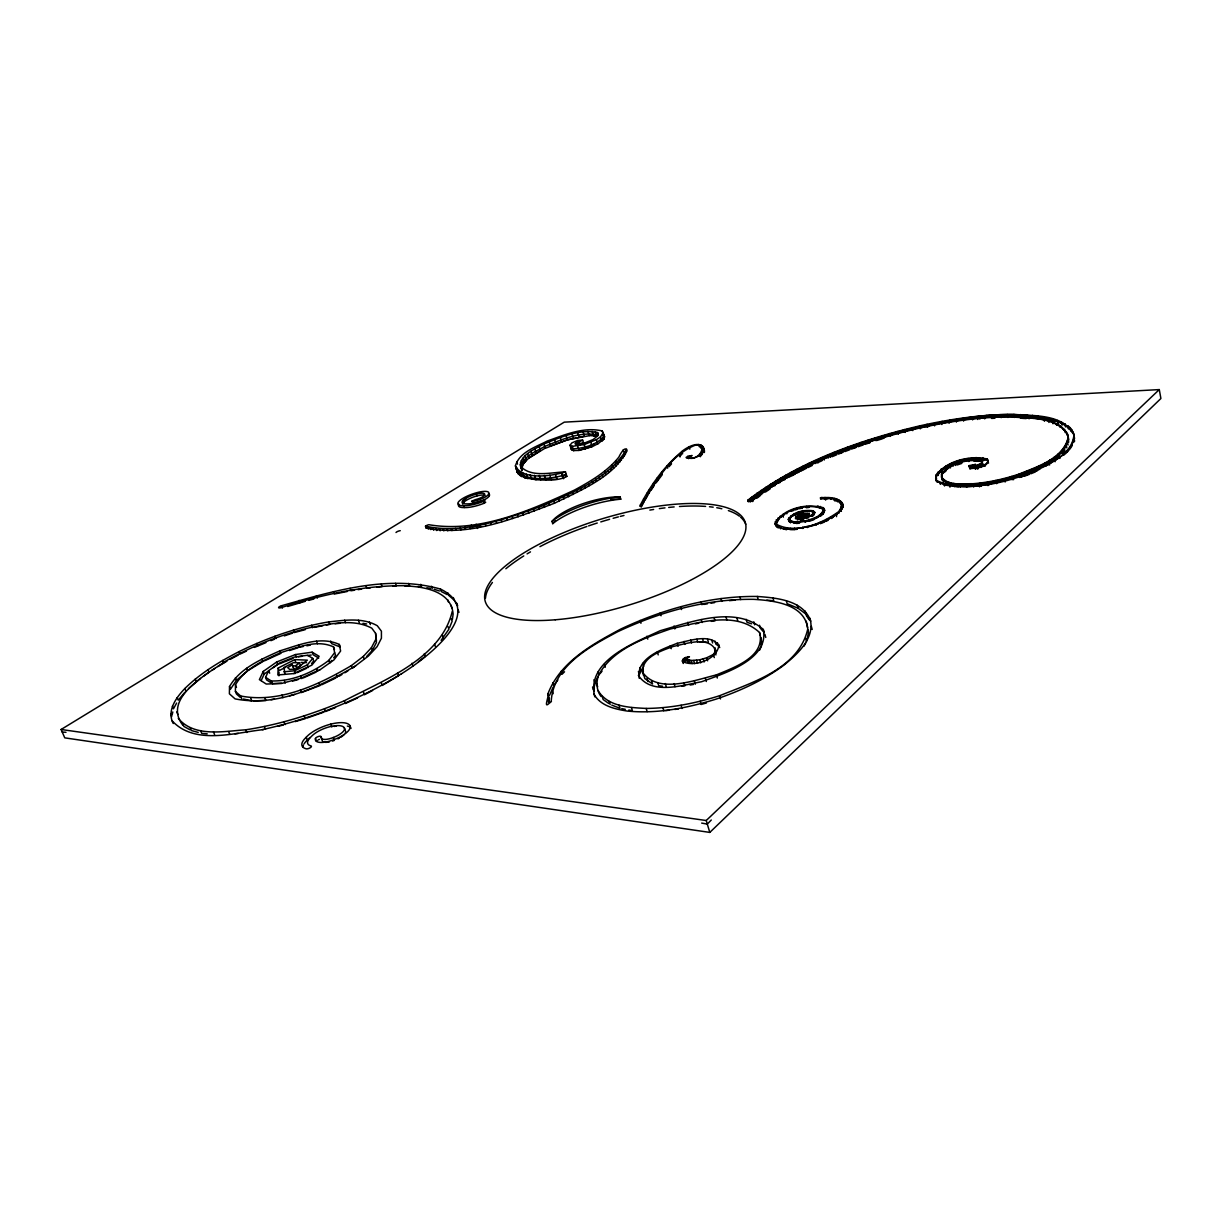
<?xml version="1.0" encoding="UTF-8"?>
<svg xmlns="http://www.w3.org/2000/svg" width="1222" height="1222" viewBox="0 0 1222 1222"><rect width="100%" height="100%" fill="white"/><g stroke="black" fill="none" stroke-linecap="round" stroke-linejoin="round"><path stroke-width="1.5" d="M1068.15 436.88C1064.744 459.38 1037.096 466.896 1019.056 474.64C1001.948 480.277 984.107 484.095 966.052 484.538C957.941 483.927 946.47 485.317 941.551 477.39L941.643 474.946C950.12 463.123 968.023 458.555 981.831 461.32M1068.685 442.242L1068.059 436.376M240.383 697.457L236.457 693.989L235.418 691.392L235.464 684.824C245.042 668.098 264.013 660.186 280.8 652.609C297.404 647.629 316.574 639.06 333.514 646.881L334.477 649.462M376.452 640.817L375.566 633.271L371.763 628.154C352.73 618.133 330.062 624.137 310.067 627.634C280.632 634.722 252.236 645.98 225.933 660.949C208.076 673.566 161.93 697.854 182.735 725.058M643.383 675.17C638.724 657.879 661.194 650.822 673.551 646.377C686.016 643.857 709.127 635.364 715.848 650.73L714.442 648.867M366.585 656.581L372.359 650.348L376.437 642.482L375.566 633.271M639.274 678.378C635.577 658.184 662.232 649.157 677.202 643.307C689.712 640.771 712.9 632.217 719.727 647.599M330.704 641.076L331.636 643.627L340.235 647.018L339.288 644.437C320.195 635.669 298.642 645.216 279.93 650.837C261.279 659.254 240.215 668.022 229.507 686.55L229.385 693.806L235.082 698.877C277.302 707.202 319.981 686.871 355.633 665.914M942.162 480.093L941.536 474.442C950.013 462.619 967.9 458.051 981.709 460.816L982.366 462.955L980.411 464.757L975.049 466.101L974.178 465.017L975.385 464.436L976.103 467.644M941.872 475.938L941.78 478.398C948.623 487.853 963.089 484.997 973.292 485.271C988.949 484.049 1004.392 480.628 1019.285 475.679C1037.31 467.934 1064.973 460.404 1068.364 437.888C1063.766 418.947 1038.654 419.054 1023.058 416.901C995.762 415.312 968.42 418.382 941.566 423.102L941.887 424.508M284.863 674.391L284.054 667.426L293.494 662.63L299.497 662.904L300.49 665.501L297.358 667.991L296.366 665.41L299.497 662.904M278.921 675.842L279.09 672.344M294.074 668.892L292.272 664.829L287.689 667.624L289.706 669.442L296.427 668.892L307.348 660.155L294.792 659.605L278.188 668.022L277.837 674.987L295.541 673.398L294.548 670.786L283.871 671.795M935.777 478.734L935.792 475.389C946.897 460.557 969.794 455.18 987.315 459.044C990.691 467.186 975.278 468.362 970.054 468.561L969.138 465.628L975.385 464.436M974.178 465.826L975.507 464.94L969.26 466.132M627.192 451.071C625.42 444.38 619.676 455.18 618.912 457.043C607.197 471.631 590.623 481.254 574.432 490.083C529.584 510.659 479.07 533.174 428.891 524.712A2.994 0.84 -18.5 0 0 425.5 526.178L426.142 528.087C469.767 537.008 514.172 518.327 554.498 503.22C579.579 490.801 615.598 476.244 626.153 450.781M594.793 696.846C585.43 660.735 634.905 642.696 660.247 630.689C691.331 621.815 735.644 605.104 763.276 629.452C769.6 659.788 723.225 673.719 701.581 681.739C682.243 685.252 651.372 695.364 638.342 675.323M807.635 627.558C803.694 603.775 773.358 600.582 753.837 599.345C706.606 598.704 660.002 611.794 617.522 631.805C589.875 646.621 553.337 665.853 551.229 701.184C552.176 701.229 549.426 703.062 548.999 703.49C543.179 709.02 549.35 695.99 547.914 693.867C560.058 662.019 592.258 644.254 620.776 629.055C663.347 609.014 710.028 595.862 757.335 596.458C776.398 597.909 803.465 600.033 810.721 621.219M642.451 672.131C658.123 694.402 694.982 680.074 716.398 674.895C733.674 667.563 765.904 656.825 759.534 632.522C735.934 610.496 698.297 622.701 670.42 628.979C639.702 639.58 600.369 653.816 593.495 690.033L592.533 687.008M761.642 644.101L761.123 637.426M548.388 702.161L548.892 696.861L547.914 693.867M549.014 701.779L549.35 698.236M316.513 741.387L315.429 738.531A3.04 1.1 -21.3 0 1 318.377 736.515A3.04 1.1 -21.3 0 1 321.111 736.744L321.035 737.599A10.723 3.91 -21.1 0 0 331.422 738.18L335.195 736.729A12.968 4.735 -21.1 0 0 344.558 728.495L343.917 727.289A19.43 7.088 -21.2 0 0 329.741 726.739A18.162 6.614 -21.2 0 0 312.221 735.629L309.899 738.012A20.056 7.317 -21.2 0 0 309.869 745.542L311.045 745.924A3.07 1.115 -21.5 0 1 310.037 747.864A3.07 1.115 -21.5 0 1 306.157 748.811A26.12 9.532 -21.2 0 1 306.233 737.248A24.211 8.814 -21.2 0 1 330.765 724.142A25.494 9.287 -21.2 0 1 349.935 725.624L351.004 728.48M704.437 450.765C702.131 438.408 686.214 447.267 680.898 452.308C663.577 467.033 650.089 486.005 639.763 506.168C640.679 506.58 642.298 505.755 642.237 504.396C655.679 482.033 670.328 454.584 696.066 444.884C709.02 445.633 697.136 461.748 688.444 457.776L687.803 457.181L692.11 455.516L687.925 456.295L686.077 457.456L686.84 458.174C693.21 458.983 703.719 456.31 703.796 448.443M843.119 505.939L842.92 507.558L842.905 505.114L843.119 505.939C841.042 496.544 827.722 497.247 820.329 497.812C827.477 498.591 838.155 497.278 842.813 504.457L842.6 503.617M841.378 506.962L841.561 505.419L840.919 509.452L838.155 512.95L841.378 506.962L841.591 507.802M408.759 583.383L409.614 585.827C365.79 584.513 322.577 594.595 281.045 607.655A2.841 0.825 -20.2 0 1 278.601 607.502A2.841 0.825 -20.2 0 1 281.503 605.73C332.399 591.356 387.802 574.172 440.455 589.05C488.54 612.604 424.126 659.651 401.412 673.811M788.282 519.304L790.603 522.649L788.282 519.304C793.215 511.651 804.611 509.574 813.165 510.781L814.83 512.751L812.706 516.188L812.493 515.348L800.609 519.197L795.476 517.975L798.745 514.508L802.869 513.103L809.346 513.377L809.01 515.852L805.634 517.563L809.346 513.377M814.616 511.911L811.622 516.142L813.256 512.293L811.988 511.285C803.694 510.063 793.017 512.583 788.496 520.144M452.384 619.508L453.118 614.131C451.269 590.868 423.576 586.545 404.818 585.918M178.275 718.368C194.313 737.614 223.84 731.23 245.79 729.794C279.792 724.631 312.801 714.152 344.405 700.741C383.219 680.318 440.867 658.887 452.216 611.535M521.534 468.897L522.711 464.91L526.27 460.251M520.144 464.513L522.176 470.363C514.829 456.936 534.976 449.131 543.927 443.998C560.654 437.308 579.35 428.723 597.619 432.557L598.138 435.506L593.128 439.538L584.177 443.174L574.966 443.769L582.665 440.119L583.979 444.487M517.135 468.209L516.814 470.271L515.409 465.888C519.365 452.171 535.648 447.084 547.105 441.096C564.411 434.956 583.566 426.524 602.11 430.923L604.585 436.834L603.408 435.276M776.474 523.826L777.391 519.808L778.888 518.082L779.101 518.922M791.551 521.305L791.764 522.145L790.038 520.328L794.01 521.886L805.069 520.984L805.283 521.825C811.729 519.808 820.726 518.113 823.384 511.086L822.757 508.887C807.467 502.654 783.271 509.33 775.145 524.146C781.698 508.276 808.857 502.181 824.071 508.505L824.743 510.781L824.514 509.941C819.733 519.655 806.337 521.382 796.561 522.588L796.79 523.428L799.509 523.215M718.857 644.559C718.383 659.086 693.882 667.945 682.334 661.331L683.495 658.719L688.108 656.688L689.452 656.825L686.321 658.169L686.779 658.963L691.24 660.506L699.809 659.788L706.728 657.757L713.953 654.167L713.083 654.885L715.038 651.891L714.977 647.675M601.087 696.54C596.764 690.995 596.03 683.19 598.123 676.606M809.911 618.149C815.639 637.945 797.523 654.014 783.806 665.242C763.276 680.394 739.86 691.117 715.741 699.228C687.207 708.057 657.161 714.03 627.192 711.051C614.819 709.066 600.139 705.919 593.816 693.791M172.103 715.069L172.791 711.937M806.932 639.748L808.49 632.507L806.245 621.188M173.264 723.531C166.482 710.776 176.243 697.502 184.873 688.505C200.576 673.062 219.609 661.606 239.1 651.601C267.496 637.731 297.633 627.085 328.871 621.891C344.879 620.18 362.629 617.37 377.293 625.74L381.417 631.194L381.417 638.251L377.094 646.667L368.402 656.046L352.41 668.235L351.432 665.578L363.301 656.428L371.412 647.721L375.505 639.885M598.062 690.506C607.639 706.805 629.361 707.538 646.178 708.424C671.153 708.225 695.807 703.2 719.575 695.73C752.584 682.319 798.424 668.648 807.666 629.422M987.636 460.557C970.131 456.661 947.218 462.038 936.144 476.886L936.006 479.742L937.442 482.262L937.091 480.735C965.991 494.146 1000.329 481.667 1029.092 472.792C1045.895 464.834 1071.557 456.661 1073.939 435.215M941.429 476.886C948.287 486.325 962.737 483.454 972.956 483.729C988.613 482.491 1004.056 479.07 1018.949 474.121C1037.004 466.697 1061.276 459.487 1068.043 439.003M603.271 432.466L600.476 436.957L601.789 441.356L604.08 438.897L604.523 436.666L603.363 435.108M805.069 520.984C811.5 518.968 820.497 517.273 823.17 510.246L823.872 512.95M807.956 513.805L805.267 517.15L807.742 515.883L807.956 513.805L802.854 513.607L797.294 516.234L796.836 517.593L801.388 519.457L797.065 518.433L797.508 517.059M796.026 516.326L795.69 518.815L795.476 517.975M642.68 663.439L643.597 666.448L639.32 674.559L638.403 671.535M836.062 514.768L840.843 510.2L842.722 506.718M449.559 627.619L452.14 621.295L451.254 618.683M549.595 695.257L553.031 687.283M522.649 464.742L521.855 470.669M759.61 650.135L761.474 645.919L760.619 642.818M281.518 683.251L272.323 683.587L266.595 679.936L265.586 677.339L268.687 670.634L279.563 662.981L294.441 657.069L307.486 655.236L312.756 658.383L313.718 660.965L311.564 663.592M425.5 526.178C465.506 534.854 506.443 518.25 543.897 505.389C573.851 491.794 608.968 478.749 626.642 449.192M261.172 680.578L264.227 673.994L268.718 670.832M293.723 673.505L311.824 665.165L319.141 656.29L312.145 652.181L295.419 654.549L276.722 661.973L263.234 671.428L259.385 679.631L266.243 684.045L281.595 683.465L301.147 678.179L319.965 669.641M472.303 502.929L473.556 503.342A12.159 3.376 -18 0 0 478.917 501.982M803.45 516.387L803.587 515.104L801.983 516.096L806.474 515.088L806.688 515.913L805.604 514.768L801.464 515.653L801.235 514.813L805.374 513.943L806.474 515.088M803.954 646.239L805.68 643.123M176.64 703.047L173.463 708.791L172.394 706.209M935.915 475.893C947.004 461.045 969.917 455.669 987.422 459.548L988.522 463.138M645.063 499.92L646.682 497.155M1044.825 462.909L1045.497 466.208C1056.862 459.197 1073.756 451.193 1074.031 435.719M441.111 640.328L448.902 629.193L448 626.55M651.265 489.915L654.152 485.562L653.465 483.179M246.554 668.312L247.547 670.847L236.426 680.348L230.53 689.132L229.507 686.55M974.896 468.225L974.071 465.17M656.092 482.873L662.232 474.701L661.545 472.349M554.757 684.274L557.858 679.997M331.712 660.415L329.757 663.011L328.794 660.384L334.629 652.655L333.514 646.881M333.652 657.833L335.592 655.252L334.629 652.655M820.405 515.272L820.619 516.112L822.895 514.248L824.056 511.606M570.002 445.22L572.37 446.336L573.714 450.735L571.346 449.589L570.002 445.22L571.896 442.883L577.701 440.439L582.665 440.119M599.956 673.75L602.064 671.168M294.548 670.786L307.333 664.905L312.756 658.383M184.812 692.339L178.229 700.175L177.19 697.625M1065.233 454.019L1070.258 448.611L1072.274 445.465L1071.969 443.922M1063.155 452.843L1064.866 450.826L1064.209 447.558M668.938 466.789L671.489 463.993L670.817 461.656M540.43 450.551L528.989 457.883L524.223 462.726L522.833 458.372M604.035 438.729L597.741 444.044L596.412 439.63L600.476 436.957M711.296 820.008L707.294 824.102L701.672 823.093M564.533 671.779L562.013 674.3L561.051 671.367M709.799 832.411L1160.9 398.509L1159.281 389.589L564.243 422.155L61.1 729.488L64.766 737.859L709.799 832.411L706.224 820.512L1159.281 389.589M944.346 472.395L946.286 470.577L945.935 469.08M970.054 468.561C975.232 467.339 984.016 467.308 988.201 461.626M974.163 465.429L977.081 465.445L982.259 462.451L982.962 465.658M188.494 688.689L200.484 678.47M779.239 526.636L779.468 527.476L776.642 524.391C795.659 534.365 821.444 523.917 837.941 512.11M804.565 515.455L804.351 514.63L801.999 515.119L799.417 517.41L801.235 514.813M679.508 456.341L681.555 454.615M418.428 661.682L425.302 656.29L424.355 653.571M1073.39 433.092C1061.124 413.907 1033.949 415.984 1013.954 414.411C982.152 414.319 950.517 419.054 919.54 425.913C858.852 440.302 798.165 461.794 748.139 499.951A2.75 0.886 -15.2 0 0 748.949 501.005A2.75 0.886 -15.2 0 0 752.63 499.844C803.496 460.908 865.573 439.844 927.376 425.668M750.323 501.906L753.058 499.783L752.233 496.774M748.231 501.662A2.75 0.886 -15.2 0 1 748.521 501.371C796.408 464.681 854.346 443.586 912.376 429.044M760.084 495.796L757.09 498.087L756.708 496.667M755.364 498.011L757.686 496.224L756.876 493.23M203.31 676.362L208.962 672.161L207.969 669.656M545.211 448.138L529.034 458.051L527.675 453.713M824.942 521.214L837.009 513.912L837.223 514.768M273.209 667.686L277.7 664.524L276.722 661.973M319.232 670.328L333.942 659.926L340.617 651.02L339.288 644.437M265.586 677.339L271.315 680.975C292.134 681.448 312.42 672.879 328.794 660.384M531.616 479.146C543.026 479.146 556.728 482.155 566.825 476.275M796.24 517.166L801.708 514.401M515.409 465.888C522.649 480.72 552.924 475.923 565.481 471.891L566.886 476.458L565.435 476.458M782.844 515.317L780.094 517.15L779.88 516.326M211.91 670.298L214.858 668.449M217.806 666.601L226.971 661.133M774.977 484.92L771.25 487.227L770.456 484.248M831.357 517.654L834.397 515.791L831.586 518.51L831.357 517.654C817.61 524.986 801.953 529.263 786.326 528.897L786.54 529.737L780.293 527.98L780.522 528.821M249.074 669.916L262.867 661.545L261.89 659.025M235.418 691.392L240.658 695.99C279.487 703.505 318.652 684.809 351.432 665.578M338.876 676.362L341.885 674.559M344.894 672.742L347.903 670.939M401.549 673.673C358.794 700.099 311.381 718.857 262.318 729.626M802.243 511.117L802.457 511.942L791.276 516.585L791.046 515.76M777.513 483.393L785.379 478.841M581.03 443.968L583.413 442.608M789.458 476.58L786.708 478.077L785.929 475.114M791.26 476.168L795.278 473.983L794.911 472.593M230.24 659.361L238.427 654.961M801.174 518.617L811.408 515.302M372.573 690.491L364.477 694.738L363.453 691.957M796.423 472.883L792.192 475.098L791.413 472.135M796.652 473.265L799.402 471.829M955.986 486.264C987.498 488.235 1020.95 478.688 1049.377 463.993M285.811 667.227L279.181 670.603L278.188 668.022M1067.57 434.39C1055.762 416.503 1029.947 418.504 1011.022 416.946C980.304 416.809 949.723 421.391 919.784 428.005C860.624 442.013 801.464 463.016 752.752 500.317A2.75 0.886 -15.2 0 1 749.071 501.494A2.75 0.886 -15.2 0 1 748.261 500.424C794.086 465.246 849.305 444.594 904.692 429.961C956.49 419.146 1013.725 404.543 1064.988 424.263M807.879 467.568L812.233 465.46M321.585 684.824L335.806 678.011M597.68 443.861L592.166 446.687L578.999 450.429L573.653 450.551L571.285 449.421M572.37 446.336L584.269 444.548L596.412 439.63M590.241 445.938L594.457 443.937M246.447 651.112L240.062 654.076L239.1 651.601M254.42 647.416L265.922 642.635M458.892 504.106A17.582 4.873 -18 0 0 464.223 507.558A18.926 5.255 -18 0 0 484.37 503.128L485.684 502.257L484.615 501.875M297.145 672.665L306.722 668.251M357.557 697.93L345.444 703.505L344.405 700.741M825.66 521.458L828.165 520.312L827.951 519.457M488.754 493.719A13.793 3.803 -18 0 0 476.702 492.695A18.513 5.117 -18 0 0 459.487 500.837A17.582 4.857 -18 0 0 463.596 505.664A18.941 5.239 -18 0 0 483.744 501.234L485.012 500.058L480.888 500.989A14.542 4.017 -18 0 1 467.766 503.892L465.383 503.861A13.198 3.651 -18 0 1 463.26 500.241A14.114 3.895 -18 0 1 475.053 494.421L477.619 493.734A9.409 2.597 -18 0 1 484.722 494.33L484.401 495.261A7.775 2.139 -17.9 0 1 475.572 499.584L471.585 501.234L472.929 501.463A12.159 3.361 -17.9 0 0 488.754 493.719L489.365 495.597A12.159 3.376 -18 0 1 480.704 501.356M264.502 660.812L280.892 653.358L279.93 650.837M303.3 677.92L316.116 672.1M817.213 462.848L821.887 460.77L821.138 457.822M579.9 444.258L576.555 445.22L575.791 442.731M832.045 456.692L836.78 454.737M1030.879 473.754L1035.248 471.967M335.515 707.523L325.587 711.54L324.533 708.76M583.077 431.901L584.376 436.208L567.497 439.92L550.45 445.984L549.121 441.677M824.422 522.038L820.39 523.658L820.161 522.802M279.41 663.852L292.99 658.444M270.902 640.664L274.217 639.335M838.399 454.11L843.226 452.201M804.87 515.18L803.236 515.547M844.876 451.575L849.794 449.711L849.443 448.321M791.108 511.392L793.781 510.384L793.567 509.559M332.506 741.067L334.37 740.379L333.27 737.492M851.459 449.1L856.454 447.283M1025.014 475.495L1019.652 477.435L1018.949 474.121M1024.784 476.03L1029.428 474.35L1029.092 472.792M687.803 659.972L686.565 660.415L685.679 657.375M307.012 718.032L323.891 712.136M858.149 446.702L863.221 444.93L862.885 443.54M815.777 524.742L818.496 523.795M957.238 464.956L961.76 463.413L961.424 461.916M864.932 444.365L870.079 442.654L869.743 441.264M284.283 635.898L292.684 633.103M289.477 650.547L298.076 647.736M293.081 666.311L296.366 665.41M806.291 518.464L808.72 517.67L808.506 516.83M795.201 509.941L798.012 509.07M287.674 606.494L305.195 601.331M882.284 438.835L877.029 440.439L876.693 439.049M811.545 526.01L814.371 525.17M295.235 721.606L305.317 718.628L304.263 715.848M485.042 495.552A9.409 2.597 -18 0 0 478.23 495.597L475.663 496.285A14.114 3.91 -18 0 0 463.886 502.12M706.423 702.971L701.138 704.483L700.191 701.275M803.801 515.928L802.304 515.47M289.645 695.837L294.685 694.432M308.662 600.399L313.871 598.979M292.516 681.112L298.031 679.631M305.256 629.651L294.365 632.538L293.433 630.078M810.125 526.361L807.253 527.094L807.039 526.239M799.463 508.719L802.35 508.001M277.99 726.296L283.351 725.013M578.953 450.261L592.105 446.519L590.837 442.272M934.586 422.751L934.906 424.156L919.784 428.005M695.379 623.877L698.755 623.205M347.262 591.494L334.385 594.029L333.514 591.647M314.253 627.39L322.883 625.71M326.335 625.053L329.787 624.381L328.871 621.891M303.316 646.499L299.787 647.171L298.84 644.651M306.859 645.812L310.388 645.124M480.078 525.521L471.967 526.988L471.325 525.032M969.474 467.125C975.187 464.314 975.11 470.119 982.595 463.963L982.045 462.328M1073.588 434.115C1062.789 416.962 1038.608 417.832 1020.691 415.999C991.684 415.236 962.631 418.55 934.265 424.477L934.586 425.882M263.631 729.595C234.578 732.665 195.016 745.405 172.18 720.904M805.054 516.31L800.716 516.234L800.929 517.074M805.42 516.738L801.204 517.441L799.203 516.585M703.765 604.416L707.385 603.821M710.99 603.21L714.595 602.599M271.024 699.702L274.431 699.121M690.094 685.038L693.607 684.442M803.694 519.564L800.822 520.037L800.609 519.197M354.502 590.211L350.943 590.761L350.088 588.378M358.046 589.661L361.59 589.096M298.244 656.84L301.956 656.321M307.532 655.542L311.259 655.007M565.481 471.891C551.122 472.272 531.494 478.016 520.465 466.254M564.885 474.671L566.275 474.487C553.734 478.55 523.413 483.27 516.203 468.393M665.685 710.639L669.32 710.165M674.773 709.447L678.409 708.974M711.326 621.341L715.007 620.868L714.167 617.92M809.407 506.886L806.642 507.206L806.428 506.382M808.964 507.42L806.352 507.726L806.138 506.901M370.281 587.904L366.906 588.271L366.035 585.873M377.033 587.156L382.089 586.591L381.233 584.177M335.057 623.816L340.327 623.235M783.073 528.561L797.401 528.775M791.52 529.752L796.988 529.34M234.899 733.796L238.321 733.444M729.366 600.659L735.033 600.124M681.571 686.184L684.839 685.909L683.908 682.777M524.543 477.619L535.939 479.742L557.079 479.268L555.659 474.701M821.153 497.476L831.724 498.759L831.51 497.934M821.52 498.301L820.527 498.759L827.722 498.958L827.508 498.133M392.812 585.98L396.386 585.766L395.531 583.337M994.937 418.245L991.592 418.413L991.286 416.977M699.656 642.161L706.759 642.161M253.565 700.832L265.938 700.557L264.884 697.884M589.187 435.536L596.703 436.04L595.404 431.702M977.371 461.29L974.087 461.213L973.751 459.701M796.79 523.428L793.063 522.451L797.462 522.863L797.248 522.023M301.147 662.416L306.539 662.66M1020.385 418.199L1026.22 418.581M62.2 732.009L66.003 732.314M418.184 586.514L421.605 586.804L420.765 584.33M766.82 600.139L772.029 600.613M207.205 733.857L201.676 733.322L200.576 730.619M958.354 486.982L944.346 484.981L937.213 481.239L935.655 478.23L936.403 481.437M593.373 435.475L596.657 435.872M662.477 686.184L658.704 685.71L657.772 682.609M61.1 729.488L706.224 820.512M362.995 623.342L366.676 623.968M426.921 587.751L430.465 588.378M824.071 508.505L824.285 509.33L817.793 505.923M621.754 708.623L625.297 709.325M628.841 710.013L632.385 710.7L631.423 707.553M243.377 698.999L251.808 700.863L250.754 698.22M790.374 521.825L794.239 522.726L794.01 521.886M519.625 475.221L527.873 478.657L526.468 474.182M198.239 732.39L191.365 730.557L190.265 727.884M833.496 499.798L839.331 501.509L841.484 504.808L840.522 502.67M807.177 513.484L809.56 514.202M434.054 589.264L439.492 590.974M751.591 623.816L747.024 622.303L746.199 619.31M774.916 523.322L776.367 526.071L781.622 528.286M611.81 705.125L619.982 708.286L619.004 705.17M809.758 619.783L805.924 614.07L797.997 608.189L787.167 603.714L786.372 600.735M570.766 447.71L573.133 448.841C583.963 448.23 595.771 444.991 603.515 437.018L604.019 434.956L602.11 430.923M447.206 594.595L441.31 591.555L440.455 589.05M643.933 675.552L644.865 678.607L652.563 683.984L651.632 680.914M701.672 447.405L701.688 445.45M189.868 729.733L183.865 726.418L182.781 723.76M318.713 658.062L313.107 654.748L312.145 652.181M517.089 471.998L521.855 476.702L520.435 472.242M840.736 503.51L837.696 500.501M775.328 524.788L778.261 527.98L778.047 527.14M608.77 703.505L603.164 699.519L602.202 696.448M814.83 512.751L813.165 510.781M1073.298 440.898L1073.603 442.425C1075.589 436.33 1073.008 429.35 1067.799 425.714L1068.44 428.891M1062.621 428.83L1064.866 430.862M703.887 449.314L702.299 445.893M762.879 631.087L760.39 628.261L759.549 625.236M806.291 615.46L809.178 619.768M455.042 601.53L456.784 604.355M515.73 467.766L518.097 473.876L516.692 469.462M1066.592 433.062L1067.768 435.399M170.698 714.045L171.767 716.642M176.808 711.861L177.877 714.473M184.873 688.505L185.912 691.041M213.483 731.871L214.583 734.59M195.23 679.096L196.253 681.616M228.682 731.596L229.767 734.33M245.79 729.794L246.89 732.543M235.418 677.782L236.426 680.348M240.658 695.99L241.696 698.617M235.464 684.824L236.488 687.406M222.71 660.415L223.702 662.889M264.41 726.51L265.495 729.274M268.687 670.634L269.68 673.2M256.651 643.459L257.613 645.934M271.315 680.975L272.323 683.587M284.054 721.82L285.138 724.585M263.234 671.428L264.227 673.994M281.885 695.028L282.924 697.701M306.233 737.248L307.333 740.089A26.105 9.577 -21.2 0 0 304.064 743.908M284.176 680.471L285.184 683.098M321.111 736.744L322.196 739.615M292.272 664.829L293.265 667.411M300.383 689.88L301.406 692.568L319.996 685.573L318.988 682.884M274.935 636.219L275.882 638.678M295.419 654.549L296.381 657.1M294.792 659.605L295.77 662.171M300.688 676.01L301.697 678.638M295.602 665.654L296.595 668.251M330.765 724.142L331.834 726.983M307.333 664.905L308.311 667.518M281.503 605.73L282.404 608.098M316.742 668.74L317.72 671.367M311.595 625.252L312.526 627.726M316.498 641.214L317.445 643.75M299.1 600.384L299.986 602.752M344.344 727.869L345.414 730.725M336.386 674.59L337.379 677.263M316.467 595.664L317.353 598.047M344.665 620.18L345.582 622.67M363.301 656.428L364.263 659.086M371.412 647.721L372.359 650.348M381.279 682.655L382.272 685.42L398.525 675.766L397.547 673.017M358.397 620.211L359.314 622.731M369.456 622.059L370.373 624.595M411.967 663.271L412.944 665.99M434.543 644.131L435.475 646.82M442.44 635.073L443.357 637.747M431.381 586.224L432.237 588.698M427.639 527.003L428.296 528.927M447.802 592.823L448.673 595.358L454.172 600.109L453.301 597.558M451.01 605.196L451.896 607.777M447.71 599.727L448.581 602.263M436.086 528.637L436.743 530.562M432.955 528.24L433.611 530.165M456.768 603.21L457.654 605.776M430.144 527.69L430.801 529.615M458.097 609.747L458.983 612.359M443.174 528.973L443.83 530.913M439.492 528.882L440.149 530.806M451.285 528.729L451.926 530.669M447.115 528.912L447.771 530.867M460.22 527.919L460.877 529.874M455.653 528.393L456.31 530.333M463.26 500.241L463.886 502.12A13.198 3.666 -18 0 0 462.649 504.09M463.596 505.664L464.223 507.558M469.844 526.56L470.501 528.53M464.956 527.308L465.613 529.263M480.002 524.712L480.658 526.682M476.137 524.192L477.558 528.469M476.351 494.055L476.962 495.918M485.226 523.612L485.882 525.582M472.929 501.463L473.556 503.342M495.888 521.076L496.529 523.047M483.744 501.234L484.37 503.128M490.526 522.39L491.183 524.36M501.28 519.655L501.921 521.626M552.756 682.731L553.719 685.695M552.191 690.705L553.169 693.699M512.125 516.539L512.751 518.51M506.702 518.143L507.329 520.114M517.532 514.844L518.159 516.814M790.267 521.168L789.626 519.014L792.146 515.791M522.909 513.087L523.535 515.058M520.435 462.603L521.825 466.972M523.184 473.311L524.605 477.787M533.54 509.36L534.167 511.331M516.723 461.611L517.517 464.1M518.265 470.959L519.686 475.389M528.255 511.254L528.882 513.225M524.956 456.081L526.331 460.419M596.733 683.816L597.695 686.825M530.256 474.808L531.677 479.314M593.968 679.692L594.915 682.701M538.749 507.405L539.376 509.375M521.32 460.541L522.711 464.91M548.938 503.342L549.564 505.312M539.223 475.419L540.659 479.956M530.959 451.3L532.318 455.623M609.198 701.397L610.175 704.498M552.008 521.412L552.711 523.673A52.622 16.237 -17 0 1 620.791 499.187L620.119 496.942A43.137 13.136 -17 0 0 552.008 521.412A52.653 16.176 -17 0 1 620.119 496.942M597.97 672.054L598.902 675.033M534.518 475.236L535.939 479.742M543.897 505.389L544.508 507.374M558.714 499.126L559.325 501.096M549.839 475.159L551.259 479.711M539.131 446.412L540.475 450.704M553.887 501.249L554.498 503.22M604.279 664.325L605.211 667.288M544.34 475.404L545.776 479.94M534.793 448.841L536.137 453.163M563.418 496.957L564.029 498.927M543.927 443.998L545.272 448.306L567.451 439.752L589.233 435.704L587.935 431.381M572.446 492.573L573.042 494.543M554.62 439.477L555.949 443.769M562.334 473.968L563.754 478.55M561.769 474.044L563.189 478.627M568.001 494.788L568.612 496.743M580.878 488.143L581.489 490.098M646.178 708.424L647.141 711.601M560.348 437.445L561.662 441.738M576.738 490.358L577.334 492.329M588.698 483.683L589.294 485.638M647.003 678.515L647.935 681.586M572.018 434.054L573.332 438.347M642.482 668.419L643.398 671.443M584.864 485.913L585.46 487.868M639.885 667.533L640.802 670.542M566.198 435.628L567.497 439.92M595.847 479.238L596.428 481.193M584.269 444.548L585.598 448.948M662.904 707.691L663.867 710.868M577.701 432.802L579.014 437.094M592.349 481.453L592.945 483.408M578.968 441.738L579.961 444.533M578.724 441.738L579.839 444.655M578.449 441.768L579.197 444.258M578.128 441.829L578.877 444.319M577.792 441.921L578.556 444.411M577.471 442.028L578.22 444.518M577.166 442.15L577.914 444.64M577.67 446.03L578.999 450.429M665.318 683.541L666.25 686.642M602.293 474.854L602.874 476.794M599.162 477.038L599.742 478.978M646.912 636.219L647.782 639.137M640.084 620.425L640.954 623.281M674.101 683.602L675.033 686.718M597.619 432.557L598.352 435.032C580.099 431.167 561.402 439.752 544.691 446.458C536.076 451.666 520.969 456.738 521.259 468.774M608.037 470.546L608.617 472.471M604.859 470.837L605.44 472.761M605.257 472.685L605.837 474.625M592.12 431.32L593.418 435.643M657.314 651.891L658.215 654.885M615.781 460.816L616.346 462.726M670.328 645.72L671.214 648.699M660.231 612.925L661.071 615.781M615.277 464.268L615.857 466.193M613.047 466.33L613.627 468.255M611.947 464.727L612.512 466.636M602.767 434.513L604.08 438.897M610.633 468.423L611.214 470.348M681.097 705.293L682.044 708.5M673.994 626.031L674.85 628.948M683.495 658.719L684.396 661.759L685.405 661.01L684.503 657.971M682.747 659.559L683.633 662.599M622.395 456.386L622.945 458.296M682.334 660.445L683.235 663.485M677.202 643.307L678.088 646.301M620.883 458.311L621.448 460.205M619.203 460.251L619.768 462.16M617.324 462.237L617.904 464.161M691.24 660.506L692.126 663.561M643.536 498.882L644.254 501.31L641.214 507.115L640.481 504.671M684.045 641.413L684.916 644.406M689.239 660.186L690.125 663.24M694.447 681.021L695.364 684.152M687.742 659.651L688.643 662.706M625.832 450.918L626.397 452.812M686.779 658.963L687.681 662.019M686.321 658.169L687.207 661.224M624.87 452.888L625.435 454.783M623.098 449.986L623.648 451.865M623.709 454.523L624.274 456.417M705.4 678.378L706.301 681.509M699.809 659.788L700.71 662.859M687.772 622.303L688.628 625.236M648.638 490.404L649.34 492.802M690.659 640.053L691.53 643.047M696.601 660.338L697.502 663.393M680.73 606.692L681.571 609.549M646.789 493.337L647.507 495.765M693.714 660.567L694.615 663.622M702.558 638.984L703.429 641.978M706.728 657.757L707.614 660.827M703.246 658.918L704.132 661.988M696.891 639.243L697.762 642.237M713.404 654.518L714.29 657.589M707.553 639.228L708.424 642.237M701.275 619.585L702.131 622.517M716.398 674.895L717.314 678.027M657.344 477.802L658.032 480.17M719.575 695.73L720.506 698.938M666.983 465.857L667.655 468.194M717.421 642.711L718.292 645.735L715.909 644.177L715.053 641.153M715.435 649.737L716.321 652.792M701.138 601.85L701.963 604.722M711.739 639.977L712.609 642.986M715.038 651.891L715.924 654.946M681.937 451.498L682.594 453.805M720.995 598.49L721.82 601.377M726.128 617.324L726.968 620.287M679.417 454.676L680.074 456.982M689.162 446.87L689.819 449.161M736.897 617.797L737.721 620.776M687.925 456.295L688.582 458.632M700.618 453.393L701.275 455.73M739.875 596.687L740.685 599.59M699.641 454.401L700.298 456.738M753.806 621.815L754.646 624.824M703.246 447.008L704.514 451.59M702.818 446.412L703.46 448.718M703.765 450.17L704.422 452.491M701.917 448L702.772 451.071M701.031 445.098L702.742 452.782L702.1 450.46M701.168 446.748L701.81 449.054M700.298 444.823L701.306 448.55M701.825 451.392L702.467 453.729M699.534 444.625L700.175 446.916M701.336 452.384L701.993 454.721M698.709 444.487L699.351 446.794M757.335 596.458L758.144 599.376M764.911 634.355L765.766 637.426M763.276 629.452L764.117 632.492M759.534 632.522L760.374 635.577M776.26 523.001L776.856 525.231M772.961 597.818L773.77 600.766M752.63 499.844L753.012 501.264A2.75 0.886 -15.2 0 1 752.569 501.555M748.139 499.951L748.521 501.371M760.985 490.465L761.795 493.459M761.199 493.23L761.581 494.65M769.738 487.471L770.12 488.876L765.537 491.977L765.155 490.557M777.681 518.159L778.399 520.832M777.391 519.808L776.734 522.298L776.505 521.458M776.107 519.976L776.337 520.801M777.65 525.613L777.864 526.453M776.367 526.071L776.596 526.896M775.191 521.702L775.405 522.542M765.629 487.349L766.423 490.343M797.187 605.18L797.997 608.189M805.695 638.434L806.535 641.565M775.435 481.178L776.23 484.156M783.577 514.599L783.791 515.424M787.167 528.332L787.396 529.172M782.63 514.493L783.333 517.166M774.442 484.431L774.824 485.852M811.362 626.367L812.187 629.467M780.965 516.341L781.179 517.166M784.066 528.011L784.28 528.851M805.115 611.031L805.924 614.07M784.356 478.444L784.723 479.849M794.483 528.21L794.697 529.065M780.598 478.123L781.393 481.101M793.949 528.79L794.178 529.63M789.061 517.593L789.763 520.282M779.315 481.422L779.697 482.827M786.678 512.919L786.892 513.744M788.74 520.74L788.954 521.58M790.665 528.393L790.894 529.233M785.883 512.721L786.097 513.546M789.977 528.973L790.191 529.813M801.999 515.119L802.212 515.959M789.549 475.495L789.916 476.901M799.524 514.737L799.753 515.562M802.747 527.125L802.961 527.965M802.564 527.66L802.793 528.5M798.378 512.705L798.592 513.53L802.457 512.415L802.243 511.59M798.745 514.508L798.959 515.348M797.951 512.354L798.165 513.179M798.272 518.464L798.485 519.304M796.836 517.593L797.065 518.433M797.172 519.014L797.386 519.854M794.896 514.157L795.125 514.981M794.101 513.958L794.315 514.783M797.065 469.187L797.829 472.15L803.633 469.233L802.869 466.285M808.781 515.012L809.01 515.852M809.453 520.297L809.682 521.152L813.852 519.655L813.638 518.815M809.147 519.9L809.376 520.74M807.528 515.042L807.742 515.883M805.374 513.943L806.077 516.631M802.121 507.176L802.289 508.474M807.039 526.728L807.268 527.583M805.038 521.473L805.267 522.313M819.32 515.226L819.55 516.066M816.861 506.473L819.733 507.802L819.519 506.977M806.077 466.865L806.444 468.27L800.777 471.112L800.425 469.706M819.641 522.466L819.855 523.322L823.735 521.763L823.521 520.908M816.479 516.937L816.693 517.777M813.256 512.293L813.959 514.981M813.073 513.698L813.287 514.538L811.988 511.285M815.914 524.284L816.128 525.139M813.027 518.525L813.241 519.365M827.126 519.258L827.34 520.098M820.604 498.011L820.817 498.836M822.742 507.329L822.956 508.153M822.757 508.887L822.971 509.727L821.505 507.787M822.742 511.804L822.956 512.629M822.666 513.408L822.895 514.248M820.619 506.458L820.833 507.283M808.811 463.413L809.575 466.361M821.444 513.484L821.658 514.325M835.848 513.912L836.551 516.646M830.548 498.469L830.761 499.294M833.343 515.73L833.557 516.57M828.379 497.598L828.592 498.423M817.823 461.32L818.175 462.71M830.41 517.517L830.639 518.357M824.957 497.446L825.644 500.103M814.906 460.587L815.654 463.535M824.208 497.996L824.407 498.82M840.583 501.066L840.797 501.906M842.019 508.413L842.233 509.253M838.903 500.027L839.117 500.852M839.331 501.509L839.529 502.334M827.493 455.103L828.241 458.051M840.705 508.612L841.393 511.331M840.843 510.2L841.057 511.04M836.81 499.156L837.482 501.83M839.56 510.338L839.774 511.178M839.163 512.049L839.377 512.889M834.336 498.454L835.008 501.127M823.903 458.617L824.254 460.007M833.984 452.43L834.733 455.378M830.105 455.959L830.456 457.349M841.821 502.273L842.034 503.113M840.614 449.818L841.347 452.766M847.335 447.283L847.686 448.657M854.178 444.793L854.911 447.726M868.185 440.027L868.888 442.96M861.128 442.379L861.846 445.312M875.319 437.751L876.021 440.699M883.705 436.911L884.041 438.301M882.528 435.567L883.231 438.499M889.83 433.459L890.517 436.391M897.956 432.893L898.277 434.284M897.177 431.427L897.513 432.817M904.586 429.502L905.288 432.451M912.04 427.654L912.727 430.618M919.54 425.913L920.227 428.876M945.263 480.888L946.011 484.126L949.754 485.562L949.02 482.323M943.048 471.799L943.384 473.296M941.047 469.065L941.78 472.242M944.224 484.462L944.575 486.005M942.697 479.055L943.445 482.278M941.536 474.442L942.269 477.634M927.055 424.278L927.727 427.242M926.963 425.959L927.284 427.349M937.595 472.288L938.328 475.465M940.008 482.827L940.36 484.355M935.792 475.389L936.541 478.581M950.12 466.422L950.472 467.919M953.817 483.332L954.55 486.585M946.088 465.857L946.821 469.034M949.616 485.623L949.968 487.15M955.39 463.963L955.726 465.46M959.514 483.897L960.248 487.166M952.534 462.878L953.252 466.04M942.101 421.33L942.422 422.736M956.078 420.719L956.398 422.125M965.945 484.034L966.678 487.303M960.064 460.312L960.4 461.809M949.616 420.032L949.937 421.437M948.837 421.85L949.158 423.255M964.54 417.817L964.861 419.222M975.003 464.559L975.721 467.766M974.667 464.696L975.66 468.805M979.143 485.287L979.494 486.845M974.377 464.864L975.324 468.79M974.178 465.017L975.049 468.729M963.287 419.696L963.593 421.116M968.16 458.418L968.863 461.595M969.138 465.628L969.856 468.82M972.956 483.729L973.69 487.013M957.101 418.856L957.422 420.261M987.636 484.065L987.972 485.623M971.933 416.885L972.59 419.894M981.709 460.816L982.427 464.024M980.304 464.238L981.006 467.461M978.669 459.839L979.005 461.336M976.073 457.456L976.775 460.633M977.081 465.445L977.799 468.652M977.447 467.522L977.783 469.034M980.38 482.995L981.113 486.295M975.324 465.567L976.027 468.774M979.234 416.106L979.891 419.115M987.315 459.044L988.018 462.237M977.478 418.061L977.783 419.482M984.703 464.818L985.039 466.346M982.855 457.624L983.557 460.801M988.094 481.88L988.827 485.18M986.444 415.465L986.75 416.885M984.428 417.45L984.749 418.871M995.93 480.399L996.648 483.698M993.547 414.976L994.189 418M1004.805 480.445L1005.141 482.018M1003.766 478.581L1004.102 480.139M1000.513 414.625L1001.154 417.664M1013.221 478.153L1013.557 479.727M1011.48 476.473L1012.183 479.788M1013.954 414.411L1014.596 417.466M1026.098 471.539L1026.801 474.854M1021.348 475.587L1021.684 477.145M1007.325 414.441L1007.967 417.481M1023.058 416.901L1023.364 418.352M1032.834 468.79L1033.537 472.104L1039.785 469.202L1039.097 465.888M1020.385 414.548L1021.027 417.618M1028.771 417.374L1029.077 418.825M1026.602 414.869L1027.244 417.924M1036.378 469.813L1036.714 471.371M1049.27 463.474L1049.606 465.032M1038.242 415.999L1038.883 419.085M1032.559 415.343L1033.201 418.428M1048.659 417.848L1049.301 420.964M1048.613 420.964L1048.919 422.43M1054.494 456.753L1055.166 460.037L1059.062 456.936L1058.389 453.652M1054.785 460.19L1055.105 461.748M1043.619 416.839L1044.459 421.269M1049.958 459.839L1050.645 463.138M1057.626 420.444L1058.252 423.576M1063.782 453.561L1064.087 455.103M1056.343 423.805L1056.648 425.287M1061.628 450.582L1062.285 453.851M1053.333 419.054L1053.975 422.186M1052.692 422.293L1052.982 423.774M1059.627 456.875L1059.948 458.418M1067.463 433.886L1068.7 439.599M1064.881 423.774L1065.523 426.936M1066.287 431.549L1066.943 434.742M1067.402 441.753L1068.059 444.991M1064.576 429.365L1065.217 432.557M1066.134 444.609L1066.791 447.863M1061.475 422.018L1062.117 425.164M1067.218 450.276L1067.524 451.835M1059.566 425.485L1059.871 426.982M1073.283 432.588L1074.581 438.438M1073.939 437.98L1074.596 441.234M1072.03 430.129L1072.672 433.336M1070.182 427.837L1070.823 431.03M841.271 503.968L841.775 506.244M516.753 470.103L517.135 472.166M593.923 691.438A104.252 41.701 -16.2 0 1 594.304 687.818M552.711 523.673A43.121 13.182 -17 0 1 555.399 520.771M610.817 499.599A43.121 13.182 -17 0 1 620.791 499.187M334.141 726.448A25.479 9.333 -21.2 0 1 336.386 726.021M347.338 726.067A25.479 9.333 -21.2 0 1 348.575 726.494M349.614 727.059A25.479 9.333 -21.2 0 1 350.424 727.716M488.51 493.673A13.793 3.819 -18 0 1 489.365 495.597M464.345 499.737A18.513 5.132 -18 0 1 465.719 499.004M396.02 532.517A2.963 0.825 -18.8 0 1 400.251 530.684M485.47 598.261A135.825 45.336 -16.9 0 1 492.42 582.451M505.862 568.749A135.825 45.336 -16.9 0 1 523.764 555.934M527.079 553.887A135.825 45.336 -16.9 0 1 530.485 551.87M539.925 546.662A135.825 45.336 -16.9 0 1 586.881 526.483M588.592 525.888A135.825 45.336 -16.9 0 1 597.268 523.016M600.781 521.916A135.825 45.336 -16.9 0 1 609.61 519.289M613.139 518.296A135.825 45.336 -16.9 0 1 618.393 516.891M620.241 516.417A135.825 45.336 -16.9 0 1 623.968 515.485M649.844 510.093A135.825 45.336 -16.9 0 1 653.648 509.467M659.345 508.612A135.825 45.336 -16.9 0 1 664.997 507.878M668.709 507.451A135.825 45.336 -16.9 0 1 674.162 506.916M679.478 506.504A135.825 45.336 -16.9 0 1 705.583 506.412M709.447 506.748A135.825 45.336 -16.9 0 1 713.174 507.191M716.764 507.741A135.825 45.336 -16.9 0 1 721.835 508.749M728.373 510.597A135.825 45.336 -16.9 0 1 739.371 516.173M740.547 517.135A135.825 45.336 -16.9 0 1 745.726 524.314M345.627 731.367A12.953 4.751 -21.1 0 1 345.352 732.849M344.146 734.544A12.953 4.751 -21.1 0 1 340.862 737.217M339.441 738.057A12.953 4.751 -21.1 0 1 337.898 738.867M316.697 741.051A3.04 1.115 -21.3 0 1 317.033 740.685M318.102 739.952A3.04 1.115 -21.3 0 1 319.477 739.386M302.903 747.314A26.105 9.577 -21.2 0 1 303.438 745.099M329.39 741.937A10.708 3.926 -21.2 0 1 323.372 741.922M322.303 741.051A10.708 3.926 -21.2 0 1 322.119 740.471M307.333 740.089A24.196 8.86 -21.2 0 1 309.991 737.508M426.142 528.087A2.994 0.84 -18.5 0 1 427.593 527.232M349.935 725.624A19.017 6.935 -21.1 0 1 334.049 739.585A16.787 6.125 -21.1 0 1 315.429 738.531M712.258 650.516L712.258 650.516M555.231 619.783A135.886 45.168 -16.9 0 0 745.817 524.956A135.886 45.168 -16.9 0 0 544.737 541.346A135.886 45.168 -16.9 0 0 555.231 619.783"/></g></svg>
